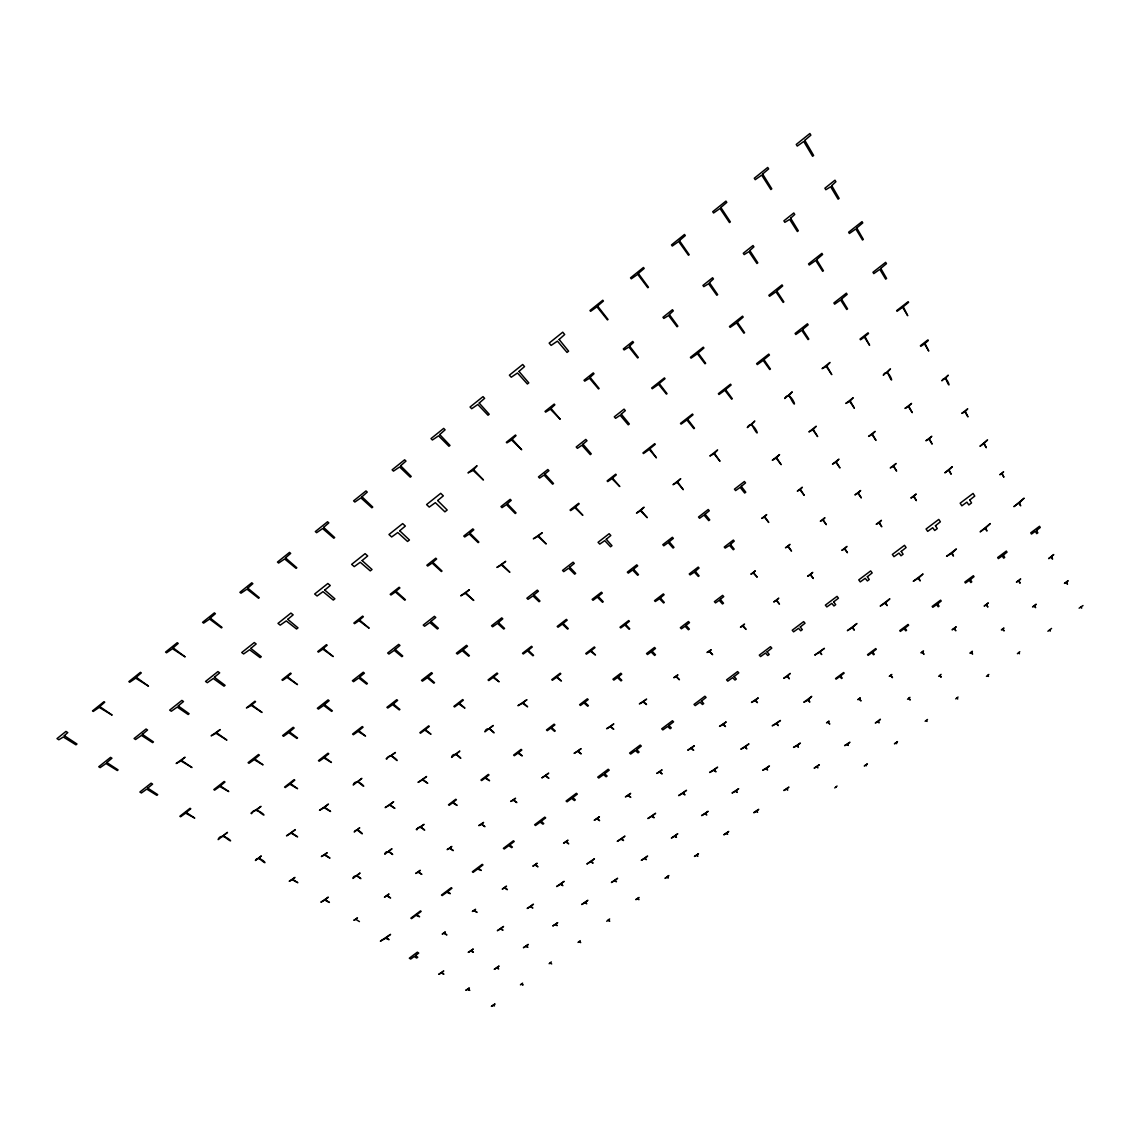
<?xml version="1.0" encoding="UTF-8"?>
<svg xmlns="http://www.w3.org/2000/svg" width="1140" height="1140" viewBox="0 0 1140 1140"><rect width="100%" height="100%" fill="white"/><g stroke="black" fill="none" stroke-linecap="round" stroke-linejoin="round"><path stroke-width="1.5" d="M896.24 742.838L897.494 741.584L894.444 743.822L895.983 742.981L896.639 743.651L896.254 742.895M1034.621 605.782L1035.605 607.677L1034.479 605.896L1036.217 604.214L1032.555 606.922L1034.45 605.867M957.115 697.851L957.714 698.962L956.774 698.122M467.87 989.135L469.367 987.967L465.79 990.318L467.628 989.335L469.794 990.404L467.913 989.221M608.475 919.994L609.729 921.191L608.005 920.351M1018.875 652.607L1019.417 653.761L1018.619 652.935M987.895 675.293L988.466 676.419L987.668 675.607M909.022 698.136L910.219 700.031L908.609 698.464M359.428 921.59L355.78 919.325L353.828 920.322L357.461 917.871L356.036 919.225M907.54 699.233L909.948 697.338M551.689 963.941L550.036 963.044M927.062 721.435L926.464 720.48M939.645 675.578L941.17 677.231L940.058 675.45M1080.862 607.121L1081.675 608.09L1081.247 606.979M1049.527 630.078L1050.353 631.033L1049.897 629.95M578.935 941.768L580.702 942.581L579.362 941.611M521.336 984.19L523.118 984.974L521.721 984.062M835.72 787.227L836.119 787.07M971.223 652.465L969.969 653.249L972.406 651.268L971.38 652.251L972.605 654.089L971.237 652.493M1002.744 629.251L1001.376 629.879L1003.927 628.012L1002.901 629.138L1004.084 630.904L1002.758 629.28M1066.385 582.369L1064.447 583.381L1068.152 580.659L1066.556 582.198L1067.482 584.221L1066.399 582.383M520.424 984.86L522.605 983.136M549.124 963.713L551.332 961.946M578.009 942.438L580.217 940.643M606.708 921.291L609.644 918.94M834.736 787.94L837.059 786.044M925.153 721.307L927.49 719.468M938.662 676.319L941.07 674.367M955.705 698.891L958.056 697.039M986.442 676.362L988.836 674.452M1017.393 653.705L1019.787 651.709M1047.888 631.275L1051.565 628.439M1079.124 608.19L1083 605.554M291.469 832.713L297.597 836.874L291.085 833.126L286.496 835.848L295.346 829.606L291.484 832.67M359.542 619.989L369.146 628.226L358.986 620.702L354.597 623.666L353.856 623.053L362.634 616.113L363.375 616.74L359.542 619.989M660.402 598.001L664.292 602.419L663.594 602.96L659.547 598.771L655.286 601.507L654.517 600.68L663.337 593.911L664.107 594.752L660.416 597.887M674.98 835.948L676.49 837.359L674.581 836.247L671.375 838.043L677.759 833.768L674.994 835.905M292.595 879.325L297.811 882.702L292.31 879.695L289.218 881.248L294.947 877.415L292.595 879.325M362.149 560.595L372.025 569.501L370.272 570.898L360.226 562.248L354.241 566.623L351.647 564.371L365.099 553.655L367.678 555.935L362.149 560.524M173.138 647.848L185.136 656.897L172.453 648.731L166.54 652.793L165.557 652.08L177.227 642.718L178.21 643.43L173.138 647.791M512.159 439.185L521.678 449.744L511.603 439.969L506.915 442.876L506.345 442.277L515.465 435.024L516.021 435.637L512.159 439.185M621.272 414.148L629.323 423.966L628.24 424.821L620.146 415.245L615.586 418.323L614.317 416.827L624.065 409.132L625.333 410.642L621.272 414.091M810.654 574.56L813.319 578.536L810.355 574.831L807.619 576.27L812.763 572.38L810.654 574.56M220.362 785.845L228.755 791.573L219.792 786.515L214.634 790.12L213.821 789.593L224.167 781.484L224.979 782.026L220.362 785.845M591.076 861.441L593.099 863.165L590.548 861.769L586.858 864.02L594.424 858.805L591.104 861.356M669.365 314.555L677.844 326.168L677.075 326.767L668.582 315.538L663.822 318.416L662.967 317.291L672.457 309.724L673.312 310.864L669.365 314.483M885.638 602.761L887.162 605.625L885.125 603.103L880.208 606.053L889.856 598.828L885.638 602.718M887.419 372.296C896.51 392.858 888.716 364.415 883.272 375.245L890.482 368.89L887.433 372.239M223.312 835.805C240.725 849.941 221.73 828.837 218.167 839.624L227.487 832.371L223.34 835.706M519.042 371.469L528.789 382.869L527.378 383.995L517.503 372.994L511.233 377.226L509.395 375.174L522.704 364.501L524.514 366.567L519.056 371.327M686.066 625.404L689.358 629.052L688.403 629.779L685.083 626.245L681.392 628.81L680.352 627.698L688.46 621.528L689.486 622.639L686.066 625.347M817.052 766.507L817.865 767.875L816.739 766.75L814.145 768.146L819.304 764.74L817.095 766.422M356.806 875.577C367.037 884.284 354.882 870.818 352.93 878.441L360.041 873.026L356.806 875.577M361.979 496.769L372.751 507.072L371.868 507.784L360.924 497.881L354.868 502.042L353.585 500.873L365.983 490.927L367.251 492.095L361.979 496.769M597.189 818.534L599.597 820.672L596.904 818.791L594.225 820.273L599.412 816.725L597.203 818.491M538.507 535.871L546.231 543.951L538.023 536.441L533.335 538.807L542.255 532.693L538.522 535.757M720.893 207.523L730.341 221.873L729.486 222.557L719.995 208.478L713.583 212.995L712.714 211.712L725.938 201.11L726.793 202.393L720.893 207.452M604.656 773.761L607.093 776.027L606.124 776.768L603.516 774.616L598.771 778.036L597.731 777.124L608.19 769.258L609.216 770.156L604.656 773.704M831.744 185.663L839.111 198.388L838.114 199.186L830.647 186.761L825.83 189.739L824.904 188.2L834.979 180.191L835.891 181.73L831.744 185.578M714.466 453.349L719.981 461.272L714.01 453.82L709.85 456.014L717.616 449.972L714.481 453.278M725.639 389.638L732.293 398.701L731.666 399.2L724.855 390.308L718.998 394.497L718.385 393.685L730.512 384.18L731.125 385.007L725.653 389.51M827.996 722.005L829.777 724.071L827.868 722.161L826.543 722.86L829.094 721.107L828.01 721.962M901.213 551.432L903.094 554.197L901.013 555.764L899.018 553.071L893.96 556.676L892.364 554.439L904.505 545.305L906.086 547.556L901.213 551.432M705.09 514.197L709.736 519.883L708.752 520.638L704.007 515.081L699.575 518.273L698.521 517.019L708.225 509.509L709.279 510.777L705.09 514.197M106.832 762.546L118.09 769.899L117.306 770.526L105.992 763.529L100.149 767.619L98.752 766.75L110.566 757.359L111.948 758.228L106.832 762.489M498.38 622.526L504.55 628.425L503.738 629.052L497.496 623.395L492.608 626.772L491.54 625.789L501.728 617.866L502.783 618.849L498.394 622.469M737.295 322.15L744.577 332.68L743.921 333.194L736.568 322.934L730.127 327.38L729.472 326.468L742.525 316.165L743.18 317.091L737.295 322.15M905.018 628.111L906.556 630.263L905.801 630.833L904.048 628.753L900.358 631.403L899.759 630.62L908.053 624.449L908.637 625.233L905.046 628.026M324.572 807.206L330.572 811.481L324.088 807.633L319.499 810.326L328.463 804.085L324.572 807.206M324.857 854.615L329.973 858.106L324.401 855.014L321.366 856.539L327.223 852.692L324.871 854.573M396.036 591.247L405.413 599.711L404.814 600.182L395.352 591.974L390.977 594.995L390.194 594.311L399.128 587.271L399.912 587.955L396.05 591.133M399.727 530.784L409.431 539.975L407.55 541.471L397.76 532.551L391.647 536.969L388.968 534.518L402.676 523.602L405.341 526.067L399.741 530.727M695.315 571.311L699.091 575.857L698.321 576.441L694.374 572.138L690.099 574.902L689.258 573.962L698.207 567.093L699.048 568.034L695.315 571.311M705.318 813.504L706.786 814.943L704.834 813.832L701.613 815.599L708.125 811.295L705.346 813.419M210.316 618.136L222.043 627.413L221.431 627.898L209.561 619.063L203.647 623.124L202.564 622.326L214.349 612.878L215.403 613.691L210.344 618.008M254.79 758.955L263.041 764.869L254.163 759.668L249.005 763.287L248.093 762.66L258.509 754.509L259.407 755.136L254.79 758.912M550.948 408.405L560.225 419.249L550.378 409.203L545.661 412.124L545.02 411.397L554.211 404.087L554.852 404.814L550.948 408.405M844.883 548.668L847.433 552.743L844.555 548.967L841.79 550.364L846.977 546.43L844.925 548.554M1051.465 556.719L1052.562 559.127L1051.151 556.904L1048.643 558.643L1053.745 554.539L1051.465 556.676M256.814 809.813C273.971 824.405 255.203 802.717 251.598 813.675L250.971 813.248L261.003 806.365L256.842 809.714M559.142 339.478L568.603 351.163L567.036 352.417L557.432 341.131L551.119 345.392L549.167 343.097L562.747 332.196L564.685 334.519L559.142 339.478M621.542 838.769L623.523 840.536L621.001 839.111L617.253 841.377L624.934 836.105L621.557 838.727M709.436 282.692L717.659 294.619L716.832 295.274L708.596 283.746L703.793 286.639L702.938 285.428L712.586 277.747L713.441 278.958L709.451 282.62M918.783 577.98L920.194 580.93L918.227 578.351L913.254 581.272L923.03 573.962L918.783 577.923M387.044 895.556L390.607 897.992L386.774 895.798L384.436 897.152L389.011 893.988L387.044 895.556M388.712 851.323C398.758 860.301 386.659 846.407 384.75 854.245L391.975 848.744L388.74 851.224M720.28 599.398L723.501 603.174L722.475 603.972L719.155 600.31L715.507 602.889L714.395 601.649L722.632 595.379L723.729 596.619L720.295 599.355M847.647 743.993L848.345 745.446L847.248 744.292L844.626 745.645L849.913 742.226L847.647 743.95M924.953 343.397L928.744 351.049L924.412 343.867L920.792 346.346L920.408 345.705L927.931 339.891L928.316 340.532L924.953 343.397M400.667 465.79L411.212 476.406L410.272 477.161L399.613 466.973L393.471 471.119L392.132 469.822L404.643 459.791L405.968 461.101L400.667 465.719M628.411 795.193L630.762 797.373L628.097 795.464L625.39 796.917L630.648 793.369L628.439 795.093M575.372 507.101L582.839 515.337L574.859 507.685L570.599 510.592L570.071 510.022L578.65 503.31L579.177 503.88L575.372 507.043M762.674 174.107L771.794 188.812L770.882 189.554L761.705 175.118L755.236 179.678L754.31 178.225L767.719 167.452L768.645 168.92L762.703 173.95M636.704 749.693L639.084 752.029L638.015 752.827L635.422 750.619L630.705 754.053L629.608 753.056L640.21 745.076L641.293 746.087L636.704 749.693M751.645 424.479C763.772 446.937 752.927 416.143 747.313 427.6L754.794 421.03L751.659 424.408M763.943 359.698L770.398 369.004L769.742 369.531L763.187 360.425L757.302 364.586L756.618 363.632L768.759 354.113L769.443 355.067L763.971 359.57M859.303 698.82L861.028 700.943L859.161 698.991L857.822 699.675L860.33 697.822L859.303 698.792M935.441 525.74L937.265 528.575L934.715 530.485L932.734 527.735L927.689 531.368L926.079 528.989L938.776 519.427L940.372 521.821L935.441 525.74M142.386 734.345L153.458 741.926L152.589 742.61L141.46 735.4L135.589 739.504L134.093 738.535L146.062 729.016L147.559 729.999L142.386 734.345M533.947 594.966L539.961 601.022L539.077 601.721L532.978 595.892L528.019 599.312L526.88 598.215L537.296 590.135L538.422 591.232L533.962 594.852M741.271 486.381L745.774 492.181L744.677 493.036L740.145 487.364L735.614 490.585L734.473 489.16L744.406 481.493L745.531 482.918L741.271 486.381M357.917 781.527C371.925 794.708 356.492 774.886 353.229 785.018L361.85 778.364L357.932 781.47M357.347 829.749C368.933 840.707 356.991 825.26 354.241 832.015L359.727 827.811L357.376 829.649M432.801 562.291L442.007 571.026L441.38 571.525L432.131 563.074L427.728 566.053L426.845 565.24L435.779 558.201L436.649 559.013L432.801 562.291M776.782 291.028L783.85 301.858L783.152 302.399L775.955 291.812L769.543 296.3L768.859 295.288L782.011 284.9L782.696 285.926L776.782 291.028M937.565 603.943L939.047 606.138L938.22 606.765L936.581 604.642L932.805 607.292L932.178 606.423L940.6 600.167L941.212 601.036L937.565 603.943M247.751 588.126L259.264 597.688L258.566 598.244L246.981 589.152L240.996 593.185L239.899 592.316L251.769 582.797L252.852 583.666L247.751 588.126M437.703 500.588L447.179 510.022L444.899 511.832L435.338 502.669L429.224 507.086L426.588 504.564L440.724 493.321L443.332 495.857L437.732 500.46M730.469 544.436L734.146 549.081L733.291 549.736L729.5 545.347L725.154 548.098L724.256 547.043L733.348 540.061L734.231 541.13L730.484 544.379M735.856 790.918L737.281 792.4L735.314 791.288L732.037 793.027L738.692 788.695L735.87 790.875M866.029 764.954L866.471 765.752L865.759 765.111L864.277 765.966L867.398 763.871L866.058 764.883M289.489 731.88L297.554 737.936L296.899 738.435L288.733 732.635L283.589 736.283L282.606 735.585L293.18 727.306L294.149 728.018L289.489 731.88M590.107 377.368L599.113 388.483L598.529 388.954L589.451 378.238L584.749 381.145L584.008 380.276L593.27 372.894L594.011 373.778L590.107 377.368M290.558 783.636L297.568 788.695L289.888 784.249L285.257 787.555L284.572 787.085L294.106 779.674L294.79 780.145L290.586 783.536M652.222 815.955L654.146 817.765L651.638 816.326L647.862 818.548L655.614 813.276L652.237 815.912M749.864 250.615L757.801 262.813L756.946 263.497L748.923 251.655L744.164 254.59L743.28 253.28L753.013 245.528L753.896 246.853L749.864 250.543M879.339 522.59L881.776 526.78L879.026 522.932L876.204 524.286L881.448 520.31L879.353 522.533M64.31 735.671L76.979 744.007L75.953 744.819L63.327 736.996L58.838 739.76L57 738.62L65.949 731.438L67.773 732.593L64.325 735.614M753.54 572.665L757.216 577.182L753.312 573.007L750.847 574.218L755.335 570.798L753.554 572.608M952.156 553.028L953.468 556.078L951.558 553.427L946.571 556.32L956.403 548.953L952.156 553.028M418.351 871.872L421.843 874.38L418.124 872.129L415.687 873.454L420.318 870.305L418.351 871.872M420.817 826.913C430.564 836.105 418.964 822.011 416.855 829.835L416.271 829.407L424.066 824.348L420.817 826.913M439.726 434.554L449.986 445.426L448.946 446.267L438.572 435.836L432.402 439.997L431.005 438.587L443.688 428.398L445.084 429.837L439.726 434.554M659.832 771.68L662.126 773.932L659.504 771.98L656.754 773.419L662.084 769.842L659.861 771.595M878.399 721.364L879.04 722.874L877.871 721.691L875.306 723.002L880.408 719.24L878.413 721.321M612.494 478.073L619.789 486.538L611.952 478.7L607.72 481.579L607.135 480.909L615.7 474.197L616.284 474.867L612.508 478.016M764.712 516.705L768.745 522.462L764.399 517.047L761.734 518.415L766.707 514.596L764.712 516.705M804.84 140.391L813.618 155.453L812.592 156.28L803.757 141.488L797.259 146.077L796.261 144.438L809.885 133.508L810.854 135.161L804.854 140.305M668.952 725.482L671.275 727.876L670.135 728.731L667.655 726.465L662.853 729.914L661.713 728.816L672.443 720.751L673.569 721.848L668.966 725.439M789.108 395.38C800.636 418.323 790.661 386.987 784.733 398.53L792.257 391.861L789.108 395.38M178.282 705.945L189.112 713.726L188.143 714.495L177.242 707.085L171.314 711.232L169.675 710.12L181.887 700.402L183.512 701.528L178.31 705.831M802.603 329.531L808.816 339.036L808.075 339.606L801.762 330.315L795.834 334.505L795.107 333.436L807.433 323.788L808.146 324.857L802.617 329.474M890.81 675.507L892.477 677.687L890.654 675.692L889.285 676.334L891.822 674.467L890.839 675.436M969.784 500.032L971.537 502.925L968.829 504.963L966.919 502.142L961.847 505.804L960.165 503.182L973.09 493.435L974.743 496.085L969.798 499.976M181.36 760.309L191.99 767.534L180.961 760.936L176.159 763.501L185.051 757.216L181.388 760.195M391.476 755.635C405.27 769.301 390.065 748.894 386.745 759.169L386.161 758.741L395.423 752.471L391.519 755.535M389.951 804.683L394.882 808.388L389.552 805.082L385.163 807.619L393.642 801.734L389.951 804.683M469.894 533.121L478.857 542.056L478.159 542.611L469.21 533.99L464.721 536.969L463.78 536.042L472.844 528.889L473.798 529.815L469.908 533.064M569.786 567.193L575.657 573.406L574.674 574.175L568.661 568.19L563.744 571.639L562.533 570.413L573.092 562.205L574.289 563.445L569.801 567.079M816.611 259.649L823.422 270.736L822.667 271.334L815.727 260.49L809.257 265.022L808.545 263.91L821.897 253.365L822.596 254.491L816.611 259.649M285.513 557.902L296.813 567.749L296.058 568.347L284.672 558.971L278.63 563.046L277.462 562.077L289.503 552.401L290.671 553.399L285.527 557.831M970.34 579.605L971.765 581.856L970.852 582.54L969.256 580.36L965.466 583.024L964.825 582.07L973.361 575.714L974.002 576.683L970.34 579.605M324.444 704.591L332.353 710.818L331.64 711.374L323.674 705.418L318.445 709.094L317.362 708.268L328.078 699.889L329.147 700.701L324.444 704.591M629.579 346.076L638.3 357.447L637.645 357.96L628.909 347.045L624.122 349.937L623.324 348.94L632.728 341.444L633.526 342.456L629.579 346.076M766.593 768.189L767.562 770.013L766.009 768.588L762.703 770.284L769.429 765.966L766.593 768.189M99.722 706.529L112.133 715.108L99.209 707.399L93.252 711.431L92.483 710.933L103.968 701.713L104.737 702.212L99.722 706.529M324.53 757.259L331.441 762.489L323.903 757.915L319.228 761.192L318.459 760.651L328.007 753.227L328.762 753.782L324.558 757.16M914.052 496.328L916.361 500.645L913.667 496.67L910.846 498.023L916.175 493.991L914.095 496.214M444.044 932.976L446.88 934.943L443.93 933.204L442.192 934.073L445.355 931.922L444.059 932.933M597.602 306.047L608.033 319.457L607.463 319.913L596.947 306.788L590.62 311.32L589.978 310.507L602.775 300.233L603.416 301.06L597.616 305.976M683.088 792.998L684.969 794.865L682.603 793.369L678.642 795.606L686.536 790.291L683.102 792.956M790.676 218.253L798.314 230.764L797.359 231.52L789.664 219.421L784.847 222.329L783.893 220.846L793.796 212.966L794.737 214.463L790.676 218.182M449.873 848.032L453.293 850.611L449.616 848.317L447.136 849.614L451.853 846.45L449.887 847.989M453.15 802.318L457.097 805.424L452.637 802.802L449.146 805.282L448.505 804.797L455.772 799.268L456.413 799.753L453.193 802.218M473.67 469.637L483.445 479.997L473.143 470.464L467.999 472.901L477.033 465.704L473.67 469.637M479.213 403.104L489.203 414.262L488.005 415.231L477.817 404.501L471.675 408.719L470.065 407.009L483.018 396.62L484.614 398.345L479.213 403.047M691.439 748.025L693.676 750.319L690.997 748.325L687.734 750.22L694.331 745.702L691.453 747.968M788.21 546.274L791.516 551.105L787.911 546.601L785.46 547.798L790.006 544.35L788.21 546.274M985.73 527.905L986.955 531.026L985.017 528.333L980.144 531.881L990.275 523.574L985.73 527.905M800.351 489.402L804.227 495.33L800.024 489.772L797.316 491.098L802.346 487.236L800.394 489.274M214.42 677.288L225.093 685.325L224.01 686.18L213.266 678.514L207.309 682.689L205.542 681.435L217.925 671.574L219.678 672.856L214.448 677.174M701.428 701.1L703.693 703.551L702.468 704.477L700.046 702.14L695.215 705.617L694.032 704.42L704.905 696.241L706.073 697.452L701.442 701.057M826.856 366.054L831.773 374.632L826.329 366.596L822.054 368.647L830.006 362.449L826.87 365.997M841.534 299.108L847.547 308.855L846.735 309.496L840.622 299.948L834.651 304.166L833.881 302.969L846.379 293.18L847.134 294.391L841.548 299.036M922.517 652.037L923.97 654.389L922.346 652.237L920.949 652.85L923.514 650.954L922.517 652.037M216.486 732.678L226.888 740.102L216.044 733.334L211.142 735.827L220.191 729.572L216.5 732.635M425.32 729.586L430.977 734.245L424.707 730.099L420.503 733.191L419.862 732.678L428.683 725.881L429.31 726.38L425.334 729.529M422.883 779.461L427.728 783.28L422.384 779.888L418.024 782.396L426.588 776.497L422.897 779.404M507.286 503.723L516.035 512.886L515.237 513.513L506.459 504.621L501.999 507.642L500.973 506.588L510.178 499.32L511.219 500.375L507.3 503.652M606.252 539.291L611.981 545.69L610.57 546.787L604.756 540.645L599.754 544.094L598.058 542.312L609.145 533.705L610.812 535.501L606.252 539.291M659.276 383.582L667.028 393.656L666.444 394.112L658.564 384.337L652.265 388.74L651.667 387.985L664.435 377.91L665.033 378.68L659.305 383.439M323.632 527.421L334.676 537.553L333.82 538.222L322.606 528.575L316.621 532.679L315.324 531.568L327.551 521.764L328.819 522.889L323.632 527.364M856.796 228.071L863.322 239.371L862.51 240.013L855.841 228.955L849.4 233.472L848.644 232.204L862.025 221.644L862.766 222.913L856.81 227.915M1003.328 555.109L1004.696 557.417L1003.699 558.158L1002.16 555.935L998.355 558.614L997.671 557.531L1006.335 551.076L1007.019 552.173L1003.343 555.066M359.684 677.089L367.408 683.501L366.61 684.128L358.758 677.986L353.557 681.677L352.388 680.751L363.247 672.244L364.415 673.184L359.713 676.989M797.515 745.318L798.399 747.227L796.931 745.76L793.511 747.413L800.38 743.081L797.544 745.232M136.244 677.288L148.471 686.138L135.717 678.172L129.732 682.219L128.863 681.62L140.448 672.329L141.303 672.928L136.273 677.174M358.815 730.712L365.541 736.055L358.06 731.41L353.4 734.716L352.573 734.089L362.249 726.565L363.076 727.206L358.815 730.669M386.232 937.75L389.068 939.673L385.52 938.291L380.375 941.156L390.564 934.358L386.232 937.75M474.269 910.376L477.061 912.399L474.126 910.604L472.359 911.459L475.594 909.307L474.283 910.333M481.593 824.02L484.942 826.671L481.322 824.32L478.8 825.616L483.602 822.424L481.636 823.935M638.343 273.472L648.446 287.223L647.819 287.736L637.716 274.341L631.275 278.815L630.534 277.846L643.445 267.487L644.186 268.456L638.357 273.386M714.167 769.885L716.005 771.794L713.583 770.298L709.65 772.478L717.616 767.177L714.182 769.842M948.936 469.865L951.188 474.24L948.551 470.15L944.832 472.844L952.327 466.659L948.936 469.865M485.711 777.551L489.573 780.743L485.099 778.078L481.636 780.572L480.952 780.031L488.319 774.416L489.003 774.958L485.754 777.452M823.137 519.712L826.315 524.671L822.823 520.068L820.315 521.208L824.918 517.702L823.137 519.712M1019.559 502.612L1020.671 505.832L1018.747 503.082L1013.888 506.659L1024.133 498.18L1019.559 502.612M723.287 724.214L725.453 726.565L722.86 724.527L719.525 726.394L726.18 721.891L723.287 724.214M836.233 461.885L839.966 467.956L835.848 462.242L832.485 464.123L838.955 459.164L836.247 461.828M250.857 648.432L261.288 656.697L260.12 657.609L249.603 649.743L243.618 653.947L241.737 652.536L254.291 642.547L256.158 643.972L250.886 648.318M734.117 676.547L736.326 679.07L735.001 680.053L732.635 677.673L727.805 681.15L726.579 679.853L737.594 671.574L738.791 672.871L734.131 676.505M251.826 704.819L262.043 712.457L251.37 705.489L246.411 707.954L254.918 701.228L255.56 701.699L251.84 704.762M864.947 336.571L869.606 345.32L864.334 337.098L860.486 339.777L860.044 339.065L868.067 332.823L868.509 333.536L864.975 336.428M880.807 268.442L886.592 278.431L885.68 279.143L879.795 269.368L873.781 273.614L872.969 272.261L885.652 262.328L886.45 263.682L880.821 268.37M954.394 628.411L955.819 630.791L954.251 628.582L952.071 629.822L956.218 626.744L954.408 628.368M459.392 703.337L464.921 708.111L458.736 703.893L454.561 706.957L453.877 706.387L462.683 699.59L463.367 700.159L459.392 703.337M456.071 754.067C467.913 766.009 454.034 747.769 451.582 757.402L459.819 751.075L456.086 754.024M544.977 474.069L553.499 483.488L552.615 484.172L544.051 475.067L539.576 478.088L538.465 476.905L547.827 469.509L548.939 470.706L545.005 473.941M649.914 448.79L656.426 457.867L649.287 449.459L643.487 453.549L642.946 452.908L654.731 443.674L655.272 444.315L649.943 448.661M698.122 352.958L705.646 363.29L705.019 363.774L697.381 353.742L691.068 358.174L690.427 357.333L703.295 347.173L703.922 348.014L698.122 352.958M395.167 649.387L402.733 655.97L401.864 656.654L394.226 650.356L388.925 654.061L387.671 653.02L398.701 644.399L399.941 645.44L395.167 649.387M441.622 972.648L443.887 974.187L441.251 972.919L438.743 974.344L443.745 970.981L441.65 972.562M393.314 703.95L399.898 709.436L399.271 709.921L392.616 704.705L387.799 708.026L386.93 707.341L396.749 699.703L397.618 700.402L393.328 703.893M416.812 914.765L419.591 916.745L415.986 915.349L411.54 918.626L410.856 918.17L420.475 910.931L421.159 911.387L416.812 914.765M1036.531 530.471L1037.842 532.822L1036.759 533.62L1035.291 531.34L1031.472 534.047L1030.745 532.836L1039.523 526.281L1040.25 527.507L1036.545 530.413M415.416 955.619L417.753 957.23L416.684 958.027L414.148 956.574L410.699 959.053L409.317 958.198L417.34 952.185L418.708 953.054L415.43 955.591M679.426 240.611L689.187 254.69L688.489 255.246L678.671 241.523L672.286 246.041L671.489 244.929L684.499 234.469L685.297 235.595L679.426 240.611M504.664 887.604L507.4 889.685L504.464 887.846L502.241 889.1L506.516 886.151L504.707 887.519M513.556 799.852L516.833 802.574L513.242 800.18L510.677 801.448L515.565 798.256L513.599 799.767M518.515 752.628L522.291 755.891L517.845 753.184L514.354 755.72L513.613 755.093L521.108 749.393L521.835 750.006L518.558 752.528M745.46 746.629L746.8 748.909L744.805 747.071L740.829 749.236L748.937 743.893L745.46 746.629M984.148 443.232L986.271 447.735L983.763 443.574L979.958 446.267L987.568 439.94L984.19 443.118M776.554 457.667L781.142 464.664L776.155 458.095L772.293 460.218L779.589 454.589L776.597 457.553M755.335 700.231L757.444 702.653L754.894 700.573L751.502 702.44L758.271 697.88L755.335 700.231M858.221 492.893L861.327 497.938L857.935 493.207L854.929 494.903L860.672 490.528L858.235 492.836M903.279 306.774L907.711 315.709L902.623 307.33L897.038 311.305L896.639 310.65L908.181 301.673L908.58 302.342L903.293 306.703M287.793 619.376L297.996 627.855L296.557 628.995L286.254 620.915L280.226 625.148L277.989 623.395L290.928 613.078L293.151 614.859L287.822 619.262M872.399 434.183L875.99 440.411L872 434.554L868.594 436.392L875.121 431.39L872.399 434.183M767.077 651.852L769.215 654.431L767.776 655.514L765.467 653.063L760.58 656.569L759.297 655.13L770.512 646.679L771.794 648.147L767.077 651.852M287.451 676.732L297.483 684.613L286.952 677.431L282.62 680.366L281.951 679.853L290.529 673.084L291.199 673.597L287.48 676.619M493.705 676.904L499.106 681.805L493.078 677.502L488.789 680.58L488.062 679.953L497.011 673.042L497.738 673.683L493.748 676.804M489.473 728.489C501.016 740.829 487.607 722.147 484.928 731.852L493.235 725.482L489.473 728.489M986.527 604.628L987.867 607.078L986.328 604.813L984.148 606.038L988.352 602.918L986.527 604.599M582.953 444.187L591.261 453.848L590.278 454.618L581.927 445.255L577.396 448.334L576.213 446.994L585.817 439.427L586.986 440.767L582.953 444.187M687.62 419.278L694.488 428.198L693.904 428.654L686.893 419.976L681.093 424.123L680.495 423.396L692.45 414.034L693.034 414.775L687.634 419.221M1001.989 473.456L1003.898 477.19L1001.761 473.67L999.794 474.724L1003.599 471.86L1002.003 473.399M430.934 621.471L438.344 628.24L437.375 628.995L429.837 622.511L424.579 626.245L423.239 625.076L434.411 616.327L435.751 617.495L430.949 621.414M471.148 950.674L473.371 952.256L470.806 950.96L468.212 952.385L473.271 949.007L471.176 950.589M147.744 788.125L157.705 794.637L156.835 795.321L146.761 789.108L141.388 792.97L139.878 792.029L151.107 783.18L152.603 784.12L147.744 788.125M428.07 676.989L434.525 682.646L433.856 683.173L427.315 677.787L422.455 681.15L421.515 680.366L431.476 672.614L432.416 673.398L428.07 676.989M447.593 891.637L450.314 893.674L446.766 892.264L442.22 895.556L441.493 895.057L451.241 887.718L451.967 888.231L447.593 891.637M535.287 864.719L537.952 866.842L535.116 864.961L532.808 866.201L537.139 863.236L535.287 864.719M545.661 775.528L548.867 778.321L545.319 775.827L541.828 777.879L548.696 773.148L545.675 775.471M776.953 723.216L778.193 725.596L776.297 723.715L772.207 725.824L780.458 720.466L776.981 723.13M551.532 727.52L555.237 730.882L554.596 731.367L550.805 728.118L547.286 730.669L546.488 729.971L554.097 724.171L554.895 724.869L551.546 727.462M893.646 465.932L896.61 471.105L893.347 466.274L890.269 467.942L896.111 463.481L893.646 465.932M465.704 592.772L473.77 600.452L465.262 593.356L460.688 595.835L469.395 589.693L465.704 592.772M813.233 429.409L817.636 436.577L812.792 429.851L808.901 431.918L816.254 426.232L813.233 429.409M787.612 676.106L789.336 678.813L787.17 676.476L783.707 678.3L790.248 673.398L787.612 676.106M324.772 590.064L334.875 598.799L333.265 600.067L323.019 591.646L317.077 595.992L314.668 593.997L327.864 583.495L330.258 585.504L324.772 590.064M640.951 510.349L647.235 517.688L640.552 510.848L636.491 513.1L644.072 507.2L640.965 510.293M800.266 626.986L802.332 629.622L800.75 630.805L798.57 628.311L793.597 631.845L792.229 630.221L803.657 621.614L805.011 623.252L800.266 626.943M908.837 406.282L912.256 412.666L908.452 406.681L904.96 408.448L911.558 403.403L908.851 406.211M323.347 648.432L333.194 656.54L322.82 649.159L318.445 652.123L317.732 651.567L326.439 644.684L327.152 645.254L323.389 648.318M528.262 650.256L533.563 655.315L532.964 655.771L527.521 650.869L523.274 653.975L522.519 653.263L531.525 646.309L532.28 647.021L528.262 650.256M523.132 702.725L527.62 706.828L522.505 703.252L517.945 705.689L526.937 699.689L523.16 702.625M1018.861 580.702L1020.129 583.224L1018.604 580.887L1016.424 582.098L1020.685 578.949L1018.889 580.63M496.983 967.66L498.693 968.9L496.698 967.903L494.247 969.342L499.064 966.036L496.997 967.618M463.111 649.843L469.395 655.628L468.654 656.198L462.227 650.683L457.397 654.075L456.385 653.206L466.502 645.34L467.5 646.223L463.139 649.743M478.572 868.366L481.251 870.447L477.632 869.036L473.128 872.356L472.345 871.786L482.22 864.362L482.99 864.918L478.615 868.281M566.096 841.662L568.703 843.842L565.91 841.933L563.573 843.144L567.976 840.18L566.138 841.577M186.233 812.492L194.74 818.078L185.649 813.162L180.605 816.753L179.849 816.283L190.052 808.303L190.793 808.773L186.248 812.435M578.066 751.032L581.186 753.896L577.667 751.36L574.104 753.398L581.129 748.624L578.08 750.975M584.806 702.254L588.397 705.674L587.699 706.216L583.951 702.91L580.459 705.475L579.619 704.691L587.342 698.806L588.197 699.59L584.863 702.154M808.659 699.661L809.785 702.126L807.989 700.202L803.785 702.269L811.723 696.355L808.673 699.618M501.985 564.414L509.851 572.294L501.457 565.013L496.883 567.449L505.704 561.322L501.985 564.414M850.198 400.938L854.373 408.248L849.742 401.408L845.809 403.432L853.219 397.703L850.212 400.881M820.016 651.795L821.726 654.531L819.46 652.137L814.744 655.101L824.434 648.332L820.059 651.695M929.328 438.772L932.164 444.101L929 439.142L925.894 440.753L931.793 436.264L929.342 438.715M677.587 481.935L683.288 489.701L677.146 482.448L673.013 484.7L680.737 478.7L677.587 481.935M945.559 378.166C952.841 396.193 946.913 371.312 941.897 380.803L948.281 375.188L945.559 378.166M563.117 623.438L568.261 628.61L567.606 629.123L562.362 624.122L558.03 627.228L557.218 626.444L566.366 619.376L567.178 620.174L563.132 623.38M833.668 601.949L835.691 604.656L833.953 605.967L831.815 603.388L826.828 606.922L825.374 605.126L837.017 596.363L838.456 598.187L833.71 601.834M557.033 676.818L561.422 681.022L556.505 677.374L552.401 680.252L551.76 679.668L560.196 673.213L560.823 673.797L557.033 676.818M526.196 946.043L527.877 947.326L525.896 946.314L523.403 947.725L528.305 944.405L526.238 945.972M509.78 844.925L512.401 847.077L511.661 847.633L508.768 845.666L504.236 848.986L503.381 848.36L513.385 840.821L514.226 841.462L509.794 844.883M500.845 928.573L502.997 930.197L500.432 928.872L497.339 930.71L503.538 926.45L500.873 928.487M610.684 726.365L613.748 729.301L610.242 726.736L606.608 728.731L613.79 723.928L610.684 726.365M618.322 676.804L621.813 680.324L621.029 680.908L617.438 677.516L613.876 680.096L612.949 679.212L620.816 673.227L621.728 674.111L618.322 676.804M840.565 675.963L842.203 678.058L841.591 678.514L839.738 676.533L836.076 679.155L835.563 678.542L843.629 672.543L844.127 673.156L840.579 675.906M965.267 411.412L967.96 416.884L964.953 411.825L961.775 413.378L967.732 408.832L965.267 411.412M852.72 627.328L854.33 630.164L852.178 627.698L847.362 630.677L856.938 623.509L852.734 627.285M598.201 596.405L603.245 601.721L602.504 602.291L597.317 597.132L593.028 600.281L592.144 599.384L601.436 592.216L602.305 593.114L598.215 596.348M867.326 576.755L869.264 579.505L867.369 580.93L865.203 578.308L860.273 581.899L858.748 579.889L870.661 570.926L872.171 572.95L867.341 576.697M591.161 650.669L595.479 655.016L590.506 651.268L586.43 654.175L585.76 653.519L594.311 646.964L594.98 647.62L591.176 650.612M555.593 924.298L557.232 925.609L555.266 924.569L552.729 925.965L557.716 922.645L555.636 924.212M541.201 821.341L543.751 823.55L542.939 824.163L540.161 822.125L535.543 825.488L534.632 824.761L544.763 817.138L545.661 817.865L541.229 821.256M530.727 906.328L532.836 907.996L530.356 906.642L527.179 908.466L533.449 904.205L530.77 906.243M643.53 701.528L646.508 704.548L643.046 701.941L639.369 703.893L646.636 699.105L643.544 701.485M652.052 651.168L655.471 654.773L654.602 655.429L651.097 651.938L647.506 654.531L646.537 653.548L654.517 647.477L655.486 648.461L652.052 651.168M872.684 652.094L874.266 654.246L873.596 654.745L871.801 652.721L868.11 655.357L867.554 654.659L875.734 648.575L876.29 649.273L872.698 652.052M633.569 569.188L638.486 574.645L637.659 575.273L632.6 569.986L628.283 573.149L627.342 572.138L636.761 564.856L637.702 565.868L633.626 569.074M625.561 624.364L629.75 628.81L629.123 629.28L624.848 625.005L620.744 627.941L620.018 627.214L628.71 620.545L629.423 621.286L625.618 624.25M572.822 797.601L575.315 799.867L574.432 800.536L571.639 798.456L567.065 801.819L566.096 801.021L576.356 793.298L577.324 794.096L572.836 797.558M585.134 902.395L586.744 903.749L584.82 902.681L581.699 904.519L587.855 900.301L585.176 902.324M560.795 883.928L562.861 885.652L560.41 884.255L556.634 886.549L564.129 881.348L560.809 883.885M637.645 898.562L638.956 899.674L637.403 898.748L635.792 899.645L639.041 897.479L637.645 898.562M676.163 676.291L679.44 679.768L675.963 676.59L673.769 677.716L677.93 674.866L676.163 676.291M669.194 541.757L673.968 547.357L673.084 548.055L668.211 542.626L663.793 545.803L662.796 544.678L672.358 537.296L673.355 538.422L669.223 541.699M614.888 880.379L616.455 881.747L614.446 880.678L611.425 882.502L617.624 878.27L614.916 880.337M667.128 876.902L668.311 878L667.157 877.031L665.019 878.384L668.866 875.548L667.142 876.86M709.451 651.125L712.628 654.688L709.194 651.41L707 652.507L711.232 649.686L709.465 651.068M644.841 858.206L646.38 859.617L644.356 858.534L641.293 860.344L647.606 856.069L644.884 858.121M696.754 855.085L697.908 856.211L696.497 855.299L694.445 856.439L698.492 853.732L696.797 855M742.966 625.76L746.073 629.408L742.681 626.074L740.459 627.143L744.534 624.065L742.995 625.703M258.723 858.021C273.044 870.518 258.666 853.005 255.417 860.501L261.302 855.955L258.752 857.964M726.522 833.126L727.648 834.281L726.166 833.369L723.786 834.822L728.731 831.445L726.551 833.084M776.682 600.21L779.461 604.143L776.397 600.538L773.69 601.977L778.777 598.144L776.682 600.21M756.518 811.039L757.615 812.222L756.19 811.281L753.74 812.735L758.727 809.343L756.561 810.953M786.7 788.809L787.754 790.02L786.286 789.094L783.85 790.519L788.923 787.113L786.743 788.723M325.156 899.631L329.403 902.452L324.715 900.044L320.882 902.21L328.334 897.152L325.156 899.631M493.492 1005.067L494.489 1005.851L493.107 1005.352L491.368 1006.378L495.017 1003.941L493.492 1005.067"/></g></svg>
